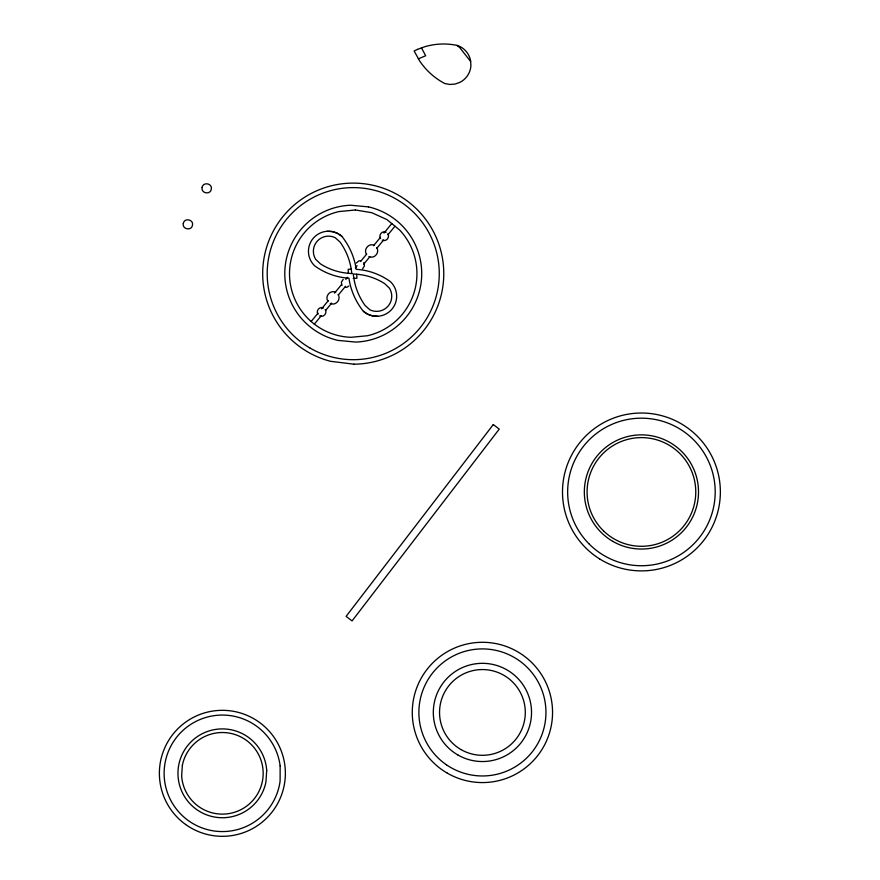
<?xml version="1.0" encoding="UTF-8"?>
<svg xmlns="http://www.w3.org/2000/svg" width="880" height="880" viewBox="0 0 880 880"><rect width="100%" height="100%" fill="white"/><g stroke="black" fill="none" stroke-linecap="round" stroke-linejoin="round"><path stroke-width="1.32" d="M356.345 263.087L358.842 260.876L361.075 260.744M311.113 321.53L318.054 313.104M321.519 308.891L328.46 300.465M334.532 293.095L341.473 284.669M345.807 279.4L347.545 277.288M355.344 267.817L357.082 265.705M360.558 261.492L366.63 254.122M373.56 245.696L380.501 237.27M383.977 233.057L391.776 223.575M314.314 324.17L321.255 315.744M325.589 310.475L331.661 303.105M338.602 294.679L345.543 286.253M363.759 264.132L369.831 256.762M376.772 248.336L383.702 239.91M388.047 234.641L394.988 226.215M343.2 279.4L341.352 282.183L341.968 285.505M362.582 268.741L364.441 265.947L363.814 262.636M348.81 286L346.94 287.265L344.707 287.397M418.341 58.872L425.678 55.737L421.454 47.839M351.219 269.192L348.194 269.269L348.381 273.251M353.199 278.344L356.917 278.245L356.741 274.263M327.338 231.264L332.508 231.627L337.403 233.31L341.715 236.181A68.761 68.761 0 0 1 355.806 266.926L356.169 269.313L359.37 269.588A65.494 65.494 0 0 1 390.324 281.578A20.064 20.064 0 0 1 391.49 309.683A20.064 20.064 0 0 1 363.407 311.333A68.761 68.761 0 0 1 349.316 280.599L348.942 278.201L345.752 277.926A65.494 65.494 0 0 1 314.798 265.936A20.064 20.064 0 0 1 313.632 237.831A20.064 20.064 0 0 1 341.715 236.181M377.784 316.25L372.614 315.887L367.708 314.215L363.407 311.333M386.133 232.243C382.36 230.131 378.103 235.158 380.589 238.612M382.261 240.13C386.034 242.242 390.291 237.215 387.805 233.761M374.319 245.454C369.039 242.495 363.077 249.535 366.564 254.364M368.896 256.487C374.187 259.446 380.149 252.406 376.662 247.577M335.709 292.347C330.418 289.388 324.467 296.428 327.943 301.257M330.286 303.38C335.577 306.339 341.528 299.299 338.052 294.47M323.521 308.011C319.748 305.899 315.491 310.926 317.977 314.38M319.649 315.898C323.433 318.01 327.679 312.983 325.193 309.529M456.808 45.375L459.613 47.465L470.635 61.446M280.148 765.908L280.104 781.11A58.256 58.256 0 0 1 190.916 822.349A58.256 58.256 0 0 1 191.235 724.086A58.256 58.256 0 0 1 280.148 765.908M182.369 765.259L181.654 775.885A40.799 40.799 0 0 0 241.912 809.138A40.799 40.799 0 0 0 246.576 740.476A40.799 40.799 0 0 0 182.369 765.259M266.706 770.495L265.925 782.067A44.429 44.429 0 0 1 196.042 809.094A44.429 44.429 0 0 1 201.069 734.338A44.429 44.429 0 0 1 266.706 770.495M183.293 223.41C181.852 229.262 191.488 231.253 192.478 225.302C193.919 219.45 184.283 217.459 183.293 223.41M202.114 187.396C200.673 193.259 210.298 195.239 211.299 189.288C212.729 183.436 203.104 181.456 202.114 187.396M493.295 424.545L346.115 616.363L352.066 620.928L499.246 429.11L493.295 424.545M417.494 49.39L414.117 50.974L419.639 60.918A68.761 68.761 0 0 0 444.774 83.534L449.867 84.469L455.037 84.062L459.921 82.346A20.064 20.064 0 0 0 470.91 65.791L470.591 60.621A20.064 20.064 0 0 0 457.655 45.54L454.003 44.836A65.494 65.494 0 0 0 424.49 46.827L417.494 49.39M355.421 209.979L338.866 211.585A63.701 63.701 0 0 0 351.043 337.315L367.587 335.72A63.701 63.701 0 0 0 399.795 230.175L386.958 219.604L371.822 212.718L355.421 209.979M351.89 273.559L346.302 273.075A60.621 60.621 0 0 1 320.507 263.923L315.678 259.325A15.147 15.147 0 0 1 335.225 237.71L340.054 242.044A63.877 63.877 0 0 1 350.999 267.806L351.89 273.559M358.82 274.439L353.221 273.955L354.112 279.719A63.877 63.877 0 0 0 365.068 305.47L369.897 309.804A15.147 15.147 0 0 0 389.444 288.189L384.615 283.591A60.621 60.621 0 0 0 358.82 274.439M368.467 206.888L350.669 205.227A68.475 68.475 0 0 0 337.997 340.406L355.795 342.078A68.475 68.475 0 0 0 368.467 206.888M354.002 364.188L330.55 361.306A90.541 90.541 0 0 1 283.371 216.051A90.541 90.541 0 0 1 434.962 234.685A90.541 90.541 0 0 1 354.002 364.188M310.211 348.161A86.031 86.031 0 0 0 439.263 273.647A86.031 86.031 0 0 0 310.211 199.144A86.031 86.031 0 0 0 310.211 348.161M599.533 558.855A78.936 78.936 0 0 0 720.313 494.791A78.936 78.936 0 0 0 604.439 422.224A78.936 78.936 0 0 0 599.533 558.855M589.347 544.203A73.766 73.766 0 0 0 712.712 510.928A73.766 73.766 0 0 0 622.215 420.728A73.766 73.766 0 0 0 589.347 544.203M612.876 541.398A57.09 57.09 0 0 0 698.511 491.953A57.09 57.09 0 0 0 612.876 442.519A57.09 57.09 0 0 0 612.876 541.398M603.526 530.893A54.34 54.34 0 0 0 694.1 505.307A54.34 54.34 0 0 0 626.648 439.659A54.34 54.34 0 0 0 603.526 530.893M447.348 773.168A70.125 70.125 0 0 0 552.552 712.437A70.125 70.125 0 0 0 447.348 651.695A70.125 70.125 0 0 0 447.348 773.168M446.435 764.797A63.536 63.536 0 0 0 545.754 717.409A63.536 63.536 0 0 0 455.059 655.094A63.536 63.536 0 0 0 446.435 764.797M457.864 754.963A49.115 49.115 0 0 0 531.531 712.437A49.115 49.115 0 0 0 457.864 669.9A49.115 49.115 0 0 0 457.864 754.963M460.977 749.562A42.878 42.878 0 0 0 525.294 712.437A42.878 42.878 0 0 0 460.977 675.301A42.878 42.878 0 0 0 460.977 749.562M185.603 824.472A62.997 62.997 0 0 0 285.054 779.592A62.997 62.997 0 0 0 196.46 715.902A62.997 62.997 0 0 0 185.603 824.472"/></g></svg>
